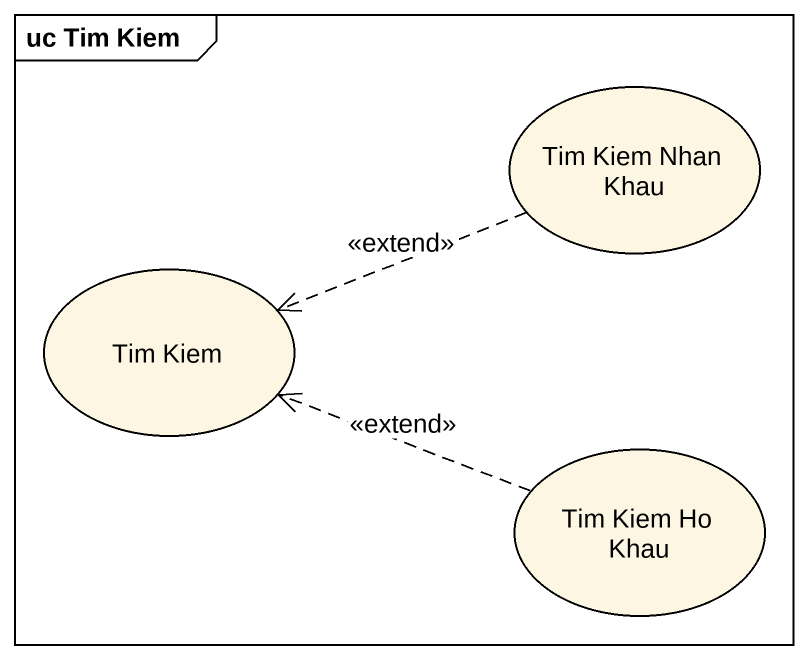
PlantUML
@startuml
mainframe uc Tim Kiem
usecase "Tim Kiem Nhan Khau" as Tim_Kiem_Nhan_Khau
usecase "Tim Kiem" as Tim_Kiem
usecase "Tim Kiem Ho Khau" as Tim_Kiem_Ho_Khau
Tim_Kiem_Nhan_Khau .left.> Tim_Kiem : <<extend>>
Tim_Kiem_Ho_Khau .left.> Tim_Kiem : <<extend>>
@enduml
